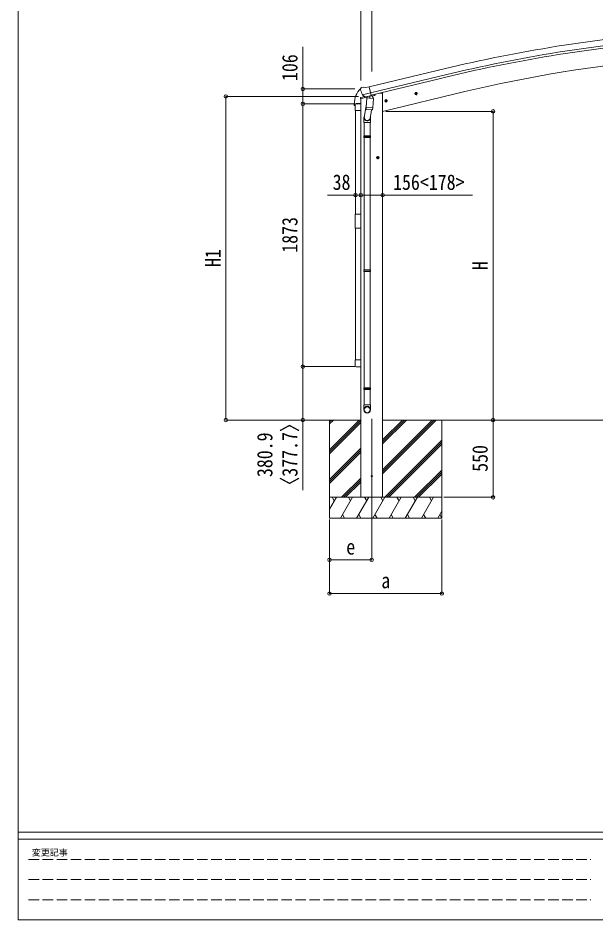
# Model space of a CAD drawing. Units: millimetres at full size, sheet at 1:25. Extents: x -6988 to 7066, y -4877 to 4823.
# Drawn here: x -6988 to -2873, y -4877 to 1550 of the extents above; entities that cross this region are included whole.
import ezdxf
from ezdxf.enums import TextEntityAlignment as Align

# ---------------------------------------------------------------- set-up
doc = ezdxf.new("R2010")
doc.units = ezdxf.units.MM
doc.header["$LTSCALE"] = 25
doc.header["$PDMODE"] = 32
doc.header["$PDSIZE"] = 25
doc.linetypes.add('DASHED3', pattern=[4, 3, -1])
for name, color, linetype, lineweight in [('0-0_0', 7, 'Continuous', 9), ('0-1_本体', 4, 'Continuous', 9), ('0-2_部品', 7, 'Continuous', 9), ('0-8_PARTS2', 2, 'Continuous', 9), ('0-A_寸法', 4, 'Continuous', 9), ('1-1_GLASS', 4, 'Continuous', 9), ('1-2_GLASS_SEAL', 7, 'Continuous', 9), ('1-A', 6, 'Continuous', 9), ('F-0_240', 7, 'Continuous', 9)]:
    doc.layers.add(name, color=color, linetype=linetype, lineweight=lineweight)
doc.styles.add('ＭＳ ゴシック', font='')
doc.styles.get('ＭＳ ゴシック').set_extended_font_data('MS Gothic')

msp = doc.modelspace()

# ---------------------------------------------------------------- linework, layer by layer
at = {"layer": '0-0_0'}
for p, q in [((-5143.76, -1314.99), (-4547.42, -1314.99)), ((-4769.67, -1314.99), (-4769.67, -2014.99)), ((-4769.67, -1526.22), (-4558.44, -1314.99)), ((-4769.67, -1342.38), (-4742.29, -1314.99)), ((-4769.67, -1328.23), (-4756.44, -1314.99)), ((-4769.67, -1540.36), (-4547.42, -1318.12)), ((-4769.67, -1554.51), (-4547.42, -1332.26)), ((-4391.92, -1697.26), (-4009.66, -1314.99)), ((-4391.92, -1668.97), (-4037.94, -1314.99)), ((-4391.92, -1683.11), (-4023.8, -1314.99)), ((-4391.92, -1485.12), (-4221.79, -1314.99)), ((-4391.92, -1470.98), (-4235.94, -1314.99)), ((-4391.92, -1456.84), (-4250.08, -1314.99)), ((-4391.92, -1314.99), (-1568.82, -1314.99)), ((-3969.67, -1314.99), (-3969.67, -2014.99)), ((-4375.82, -1864.99), (-3969.67, -1458.86)), ((-4361.67, -1864.99), (-3969.67, -1473)), ((-4769.67, -1738.35), (-4547.42, -1516.11)), ((-4769.67, -1752.5), (-4547.42, -1530.25)), ((-4347.53, -1864.99), (-3969.67, -1487.14)), ((-4769.67, -1766.64), (-4547.42, -1544.39)), ((-4163.68, -1864.99), (-3969.67, -1670.99)), ((-4684.18, -1864.99), (-4547.42, -1728.24)), ((-4149.54, -1864.99), (-3969.67, -1685.13)), ((-4135.4, -1864.99), (-3969.67, -1699.27)), ((-4670.04, -1864.99), (-4547.42, -1742.38)), ((-4655.9, -1864.99), (-4547.42, -1756.52)), ((-3969.67, -1864.99), (-4769.67, -1864.99)), ((-4769.67, -1948.83), (-4721.27, -1864.99)), ((-4736.28, -1890.97), (-4751.28, -1864.99)), ((-4692.41, -2014.99), (-4605.81, -1864.99)), ((-4620.81, -1890.98), (-4635.81, -1864.99)), ((-4576.94, -2014.99), (-4490.34, -1864.99)), ((-4505.34, -1890.98), (-4520.34, -1864.99)), ((-4461.47, -2014.99), (-4374.87, -1864.99)), ((-4389.87, -1890.98), (-4404.87, -1864.99)), ((-4346, -2014.99), (-4259.4, -1864.99)), ((-4274.4, -1890.98), (-4289.4, -1864.99)), ((-4230.53, -2014.99), (-4143.93, -1864.99)), ((-4173.93, -1864.99), (-4158.93, -1890.98)), ((-4115.06, -2014.99), (-4028.45, -1864.99)), ((-4043.46, -1890.98), (-4058.46, -1864.99)), ((-4677.41, -1989.01), (-4662.41, -2014.99)), ((-4561.94, -1989.01), (-4546.94, -2014.99)), ((-4446.47, -1989.01), (-4431.47, -2014.99)), ((-4331, -1989.01), (-4316, -2014.99)), ((-4215.53, -1989.02), (-4200.53, -2014.99)), ((-4100.06, -1989.01), (-4085.06, -2014.99)), ((-3999.59, -2014.99), (-3969.67, -1963.18)), ((-3984.59, -1989.01), (-3969.59, -2014.99)), ((-4769.67, -2014.99), (-3969.67, -2014.99))]:
    msp.add_line(p, q, dxfattribs=at)
at = {"layer": '0-1_本体', "color": 6}
for p, q in [((-4960.03, 1044.89), (-4960.03, 1344.89)), ((-4960.03, 1044.89), (-4589.44, 1044.89)), ((-4960.03, 1044.89), (-4960.03, 938.89)), ((-4960.03, 938.89), (-4589.44, 938.89)), ((-4960.03, -934.11), (-4960.03, 938.89)), ((-4585.18, 287.38), (-4785.18, 287.38)), ((-4547.17, 287.38), (-4585.18, 287.38)), ((-4960.03, -934.11), (-4589.44, -934.11)), ((-4960.03, -934.11), (-4589.44, -934.11)), ((-4960.03, -1314.99), (-4960.03, -934.11)), ((-3605.66, -1314.99), (-3605.66, -1864.99))]:
    msp.add_line(p, q, dxfattribs=at)
at = {"layer": '0-1_本体'}
for p, q in [((-4487.15, 1058.59), (-4004.28, 1176.08)), ((-4477.08, 1016.63), (-3994.07, 1134.1)), ((-4473.14, 1000.25), (-3990.09, 1117.74)), ((-4547.17, 975.3), (-4547.17, -1864.99)), ((-4411.67, 1015.01), (-4445.18, 1006.96)), ((-4391.67, 1015.01), (-4411.67, 1015.01)), ((-4391.67, 885.01), (-3806, 1025.61)), ((-4391.67, 1015.01), (-4391.67, -1864.99)), ((-4416.17, 555.51), (-4436.17, 555.51)), ((-4426.17, 563.01), (-4432.67, 559.26)), ((-4432.67, 559.26), (-4432.67, 551.75)), ((-4432.67, 551.75), (-4426.17, 548)), ((-4426.17, 545.51), (-4426.17, 565.51)), ((-4419.67, 559.26), (-4426.17, 563.01))]:
    msp.add_line(p, q, dxfattribs=at)
msp.add_lwpolyline([(-4426.17, 548), (-4419.67, 551.75), (-4419.67, 559.26)], dxfattribs=at)
for radius in [8.5, 7.7, 6.5]:
    msp.add_circle((-4426.17, 555.51), radius, dxfattribs=at)
for centre, radius, start, end in [((-1391.7, -9565.8), 11054.98, 95.16866, 103.66973), ((-1391.7, -9565.8), 11011.82, 95.16974, 103.66973), ((-1391.7, -9565.8), 10994.98, 95.16974, 103.66973), ((-1601.64, -8156.2), 9442.71, 95.00001, 103.5)]:
    msp.add_arc(centre, radius, start, end, dxfattribs=at)
at = {"layer": '0-1_本体', "color": 6}
for p in [(-4960.03, 1044.89), (-4960.03, 938.89), (-4585.18, 287.38), (-4547.17, 287.38), (-4960.03, -934.11), (-4960.03, -1314.99)]:
    msp.add_point(p, dxfattribs=at)
at = {"layer": '0-2_部品'}
for p, q in [((-4548.86, 1043.02), (-4548.58, 1041.87)), ((-4544.64, 1051.59), (-4548.5, 1045.3)), ((-4541.55, 1053.84), (-4528.36, 1057.01)), ((-4513.8, 1054.33), (-4527.06, 1057.03)), ((-4513.8, 1054.33), (-4487.87, 1060.56)), ((-4549.99, 974.68), (-4507.28, 984.94)), ((-4549.99, 981.58), (-4549.99, 974.68)), ((-4521.48, 990.78), (-4547.69, 984.49)), ((-4534.81, 1002.71), (-4477.3, 1016.52)), ((-4517.95, 987.8), (-4534.33, 1002.29)), ((-4515.25, 987.23), (-4507.73, 989.04)), ((-4514.41, 987.34), (-4512.88, 987.71)), ((-4512.88, 987.71), (-4476.18, 996.52)), ((-4511.04, 987.48), (-4511.09, 986.74)), ((-4510.34, 985.7), (-4484.52, 979.26)), ((-4503.42, 980.35), (-4508.09, 913.51)), ((-4457.73, 977.16), (-4503.42, 980.35)), ((-4501.64, 983.53), (-4501.87, 980.24)), ((-4482.13, 994.7), (-4483.15, 980.09)), ((-4476.18, 996.52), (-4474.65, 996.89)), ((-4473.09, 998.99), (-4472.15, 998.92)), ((-4472.15, 998.92), (-4458.83, 983.61)), ((-4468.16, 994.33), (-4449.27, 998.87)), ((-4462.41, 910.32), (-4457.73, 977.16)), ((-4458.83, 983.61), (-4459.28, 977.26)), ((-4445.43, 1007.04), (-4445.43, 1003.73)), ((-4372.56, 965.24), (-4374.69, 958.05)), ((-4365.26, 967), (-4372.56, 965.24)), ((-4365.06, 950.08), (-4369.72, 969.52)), ((-4360.09, 961.55), (-4365.26, 967)), ((-4163.19, 1008.82), (-4143.75, 1013.49)), ((-4158.64, 1016.6), (-4160.77, 1009.41)), ((-4151.34, 1018.35), (-4158.64, 1016.6)), ((-4151.13, 1001.43), (-4155.8, 1020.88)), ((-4146.17, 1012.91), (-4151.34, 1018.35)), ((-4148.3, 1005.71), (-4146.17, 1012.91)), ((-4506.36, 938.28), (-4522.27, 842.11)), ((-4508.95, 901.05), (-4508.08, 913.51)), ((-4462.41, 910.32), (-4508.09, 913.51)), ((-4462.42, 910.32), (-4463.31, 897.62)), ((-4377.11, 957.47), (-4357.67, 962.13)), ((-4362.22, 954.36), (-4360.09, 961.55)), ((-4524.42, 804.95), (-4524.42, 839.3)), ((-4508.56, 899.69), (-4508.56, 899.69)), ((-4507.11, 898.91), (-4465.41, 895.99)), ((-4470.84, 896.37), (-4481.57, 832.79)), ((-4478.42, 839.61), (-4478.42, 804.95)), ((-4478.42, 804.95), (-4524.42, 804.95)), ((-4522.42, 804.95), (-4522.42, 710.95)), ((-4480.42, 804.95), (-4480.42, 710.95)), ((-4524.42, 708.95), (-4523.42, 710.95)), ((-4478.42, 708.95), (-4524.42, 708.95)), ((-4479.42, 710.95), (-4523.42, 710.95)), ((-4478.42, 708.95), (-4479.42, 710.95)), ((-4478.42, 708.95), (-4478.42, 700.95)), ((-4478.42, 700.95), (-4524.42, 700.95)), ((-4479.42, 698.95), (-4523.42, 698.95)), ((-4522.42, 698.95), (-4522.42, -245.24)), ((-4480.42, 698.95), (-4480.42, -245.24)), ((-4478.42, 700.95), (-4479.42, 698.95)), ((-4415.92, 554.89), (-4435.92, 554.89)), ((-4425.92, 562.39), (-4432.42, 558.64)), ((-4432.42, 558.64), (-4432.42, 551.13)), ((-4432.42, 551.13), (-4425.92, 547.38)), ((-4425.92, 544.89), (-4425.92, 564.89)), ((-4419.42, 558.64), (-4425.92, 562.39)), ((-4524.42, -247.24), (-4523.42, -245.24)), ((-4478.42, -247.24), (-4524.42, -247.24)), ((-4478.42, -255.24), (-4524.42, -255.24)), ((-4479.42, -245.24), (-4523.42, -245.24)), ((-4478.42, -247.24), (-4479.42, -245.24)), ((-4478.42, -255.24), (-4479.42, -257.24)), ((-4478.42, -247.24), (-4478.42, -255.24)), ((-4479.42, -257.24), (-4523.42, -257.24)), ((-4522.42, -257.24), (-4522.42, -1085.43)), ((-4480.42, -257.24), (-4480.42, -1085.43)), ((-4524.42, -1087.43), (-4523.42, -1085.43)), ((-4478.42, -1087.43), (-4524.42, -1087.43)), ((-4479.42, -1085.43), (-4523.42, -1085.43)), ((-4478.42, -1087.43), (-4479.42, -1085.43)), ((-4478.42, -1087.43), (-4478.42, -1095.43)), ((-4478.42, -1095.43), (-4524.42, -1095.43)), ((-4479.42, -1097.43), (-4523.42, -1097.43)), ((-4522.42, -1097.43), (-4522.42, -1207.43)), ((-4480.42, -1097.43), (-4480.42, -1207.43)), ((-4478.42, -1095.43), (-4479.42, -1097.43)), ((-4524.42, -1241.57), (-4524.42, -1207.43)), ((-4478.42, -1207.43), (-4524.42, -1207.43)), ((-4478.42, -1241.57), (-4478.42, -1207.43))]:
    msp.add_line(p, q, dxfattribs=at)
for points in [[(-4482.44, 995.11), (-4472.72, 997.44), (-4487.87, 1060.56)], [(-4535.08, 1003.29), (-4534.49, 1002.44), (-4534.33, 1002.29)], [(-4482.44, 995.11), (-4482.68, 994.96), (-4507.45, 989.01), (-4507.73, 989.04)], [(-4160.77, 1009.41), (-4155.6, 1003.96), (-4148.3, 1005.71)], [(-4374.69, 958.05), (-4369.52, 952.6), (-4362.22, 954.36)], [(-4524.42, 708.95), (-4524.42, 700.95), (-4523.42, 698.95)], [(-4425.92, 547.38), (-4419.42, 551.13), (-4419.42, 558.64)], [(-4524.42, -247.24), (-4524.42, -255.24), (-4523.42, -257.24)], [(-4524.42, -1087.43), (-4524.42, -1095.43), (-4523.42, -1097.43)]]:
    msp.add_lwpolyline(points, dxfattribs=at)
for centre, radius in [((-4367.39, 959.8), 8.5), ((-4367.39, 959.8), 7.7), ((-4367.39, 959.8), 6.5), ((-4153.47, 1011.16), 8.5), ((-4153.47, 1011.16), 7.7), ((-4153.47, 1011.16), 6.5), ((-4425.92, 554.89), 8.5), ((-4425.92, 554.89), 7.7), ((-4425.92, 554.89), 6.5)]:
    msp.add_circle(centre, radius, dxfattribs=at)
at = {"layer": '0-2_部品', "color": 4}
msp.add_circle((-4469.42, -1714.99), 4.5, dxfattribs=at)
at = {"layer": '0-2_部品'}
for centre, radius, start, end in [((-4351.78, 1089.12), 202.4, 193.5, 205.09125), ((-4540.38, 1048.98), 5, 103.5, 148.5), ((-4527.66, 1054.09), 3, 78.5, 103.5), ((-4546.99, 981.58), 3, 103.5, 180), ((-4514.53, 987.83), 0.5, 248.23754, 283.5), ((-4511.54, 987.51), 0.5, 356, 103.5), ((-4510.1, 986.67), 1, 176, 256), ((-4484.17, 980.23), 1.03, 250.03897, 351.96569), ((-4481.53, 994.61), 0.604, 100.59842, 172.20595), ((-4474.76, 997.37), 0.5, 283.5, 318.76246), ((-4450.43, 1003.73), 5, 283.5, 0), ((-4507.01, 900.88), 1.95, 175.04017, 217.47766), ((-4494.42, 839.3), 30, 177.45142, 180), ((-4506.97, 900.91), 2, 217.40962, 266), ((-4465.27, 897.99), 2, 266, 349.46843)]:
    msp.add_arc(centre, radius, start, end, dxfattribs=at)
for centre, major_axis, ratio, start_param, end_param in [((-4545.94, 1043.73), (-1.57, -2.57), 0.99628, 4.712389, 5.4996506), ((-4515.97, 990.06), (-0.73, -2.92), 0.997631, 5.8041905, 6.6006116), ((-4515.91, 990.28), (2.63, 3.16), 0.650902, 4.0958226, 4.1686332), ((-4515.94, 990.16), (-0.73, -2.92), 0.997631, 0.3902369, 0.4789948), ((-4501.43, 839.61), (23, 0), 0.996195, 2.5560258, 6.5663028), ((-4501.43, 839.61), (21, 0), 0.996195, 2.9349147, 5.9512394), ((-4501.42, -1239.82), (-23, 0), 0.996195, 3.1415927, 6.2831853), ((-4501.42, -1241.57), (-23, 0), 0.996195, 3.1415927, 6.2831853), ((-4501.42, -1241.57), (0, -23.43), 0.981806, 4.712389, 7.8539816)]:
    msp.add_ellipse(centre, major_axis=major_axis, ratio=ratio, start_param=start_param, end_param=end_param, dxfattribs=at)
msp.add_ellipse((-4501.42, -1241.57), major_axis=(21, 0), ratio=0.996195, dxfattribs=at)
at = {"layer": '0-8_PARTS2'}
msp.add_line((-4469.42, -1305.79), (-4469.42, -2064.99), dxfattribs=at)
at = {"layer": '0-A_寸法', "color": 6}
for p, q in [((-4547.42, 1716.75), (-4547.42, 1104.52)), ((-4469.42, 1716.75), (-4469.42, 1168.89)), ((-5508, 991.41), (-4562.92, 991.41)), ((-5508, -1314.99), (-5508, 991.41)), ((-4391.42, 287.38), (-4547.42, 287.38)), ((-4391.42, 287.38), (-3750.69, 287.38)), ((-5508, -1314.99), (-4779.89, -1314.99)), ((-4960.03, -1314.99), (-4960.03, -1814.99)), ((-4769.67, -2551.36), (-4769.67, -2022.41)), ((-4769.67, -2311.38), (-4769.67, -2022.41)), ((-4469.42, -2311.38), (-4469.42, -2022.41)), ((-3969.67, -2551.36), (-3969.67, -2022.41)), ((-4469.42, -2311.38), (-4769.67, -2311.38)), ((-4769.67, -2551.36), (-3969.67, -2551.36))]:
    msp.add_line(p, q, dxfattribs=at)
for p in [(-5508, 991.41), (-4547.42, 287.38), (-4391.42, 287.38), (-5508, -1314.99), (-4960.03, -1314.99), (-4769.67, -2311.38), (-4469.42, -2311.38), (-4769.67, -2551.36), (-3969.67, -2551.36)]:
    msp.add_point(p, dxfattribs=at)
at = {"layer": '1-1_GLASS'}
for p, q in [((-4585.18, 890.39), (-4585.18, 151.39)), ((-4547.17, 890.39), (-4547.17, 151.39)), ((-4585.18, 53.39), (-4585.18, -885.61)), ((-4547.17, -885.61), (-4547.17, 53.39))]:
    msp.add_line(p, q, dxfattribs=at)
at = {"layer": '1-2_GLASS_SEAL'}
for p, q in [((-4593.68, 938.88), (-4593.68, 927.13)), ((-4593.18, 926.63), (-4586.92, 926.63)), ((-4586.42, 933.89), (-4586.42, 927.13)), ((-4586.18, 890.39), (-4586.18, 934.09)), ((-4580.68, 939.59), (-4551.68, 939.59)), ((-4580.42, 939.89), (-4547.17, 939.89)), ((-4546.18, 934.09), (-4546.18, 890.39)), ((-4546.18, 890.39), (-4586.18, 890.39)), ((-4586.18, -885.61), (-4586.18, -929.31)), ((-4546.18, -885.61), (-4586.18, -885.61)), ((-4546.18, -929.31), (-4546.18, -885.61)), ((-4580.68, -934.81), (-4551.68, -934.81))]:
    msp.add_line(p, q, dxfattribs=at)
msp.add_lwpolyline([(-4586.17, 151.39), (-4546.17, 151.39), (-4546.17, 53.39), (-4586.17, 53.39)], close=True, dxfattribs=at)
for centre, radius, start, end in [((-4441.42, 938.88), 152.26, 135.14293, 180), ((-4544.93, 1040.91), 6.95, 105.94697, 129.45641), ((-4593.18, 927.13), 0.5, 180, 270), ((-4586.92, 927.13), 0.5, 270, 0), ((-4580.42, 933.89), 6, 90, 180), ((-4580.68, 934.09), 5.5, 90, 180), ((-4551.68, 934.09), 5.5, 0, 90), ((-4580.68, -929.31), 5.5, 180, 270), ((-4551.68, -929.31), 5.5, 270, 0)]:
    msp.add_arc(centre, radius, start, end, dxfattribs=at)
at = {"layer": '1-A'}
for p, q in [((-3605.66, 885.01), (-4368.42, 885.01)), ((-3605.66, -1314.99), (-3605.66, 885.01)), ((-3605.66, -1314.99), (-3955.02, -1314.99)), ((-3605.66, -1864.99), (-3955.02, -1864.99))]:
    msp.add_line(p, q, dxfattribs=at)
for p in [(-3605.66, 885.01), (-3605.66, -1314.99), (-3605.66, -1864.99)]:
    msp.add_point(p, dxfattribs=at)
at = {"layer": 'F-0_240', "color": 5}
for p, q in [((-6987.88, 4822.79), (-6987.88, -4877.21)), ((-6987.88, -4252.21), (6712.12, -4252.21)), ((-6987.88, -4302.21), (4489.82, -4302.21)), ((-6987.88, -4877.21), (6712.12, -4877.21))]:
    msp.add_line(p, q, dxfattribs=at)
at = {"layer": 'F-0_240', "color": 4, "linetype": 'DASHED3'}
for p, q in [((-6912.88, -4445.96), (-2910.18, -4445.96)), ((-6912.88, -4589.71), (-2910.18, -4589.71)), ((-6912.88, -4733.46), (-2910.18, -4733.46))]:
    msp.add_line(p, q, dxfattribs=at)

# ---------------------------------------------------------------- texts
at = {"layer": '0-1_本体', "color": 7, "style": 'ＭＳ ゴシック', "width": 0.85}
for s, p in [('106', (-4965.03, 1101.14)), ('1873', (-4965.03, -122.61)), ('〈377.7〉', (-4965.03, -1846.24)), ('380.9', (-5143.45, -1721.24))]:
    msp.add_text(s, height=110, rotation=90, dxfattribs=at).set_placement(p, align=Align.BOTTOM_LEFT)
msp.add_text('38', height=110, dxfattribs=at).set_placement((-4747.68, 292.38), align=Align.BOTTOM_LEFT)
at = {"layer": '0-A_寸法', "color": 7, "style": 'ＭＳ ゴシック', "width": 0.85}
for s, p in [('156<178>', (-4317.47, 292.38)), ('e', (-4650.92, -2306.38)), ('a', (-4400.92, -2546.36))]:
    msp.add_text(s, height=110, dxfattribs=at).set_placement(p, align=Align.BOTTOM_LEFT)
msp.add_text('H1', height=110, rotation=90, dxfattribs=at).set_placement((-5513, -224.29), align=Align.BOTTOM_LEFT)
at = {"layer": '1-A', "color": 7, "style": 'ＭＳ ゴシック', "width": 0.85}
for s, p in [('H', (-3610.66, -246.24)), ('550', (-3610.66, -1683.74))]:
    msp.add_text(s, height=110, rotation=90, dxfattribs=at).set_placement(p, align=Align.BOTTOM_LEFT)
at = {"layer": 'F-0_240', "style": 'ＭＳ ゴシック'}
msp.add_text('変更記事', height=45.82, dxfattribs=at).set_placement((-6890.19, -4433.46), align=Align.BOTTOM_LEFT)

doc.saveas('drawing.dxf')
